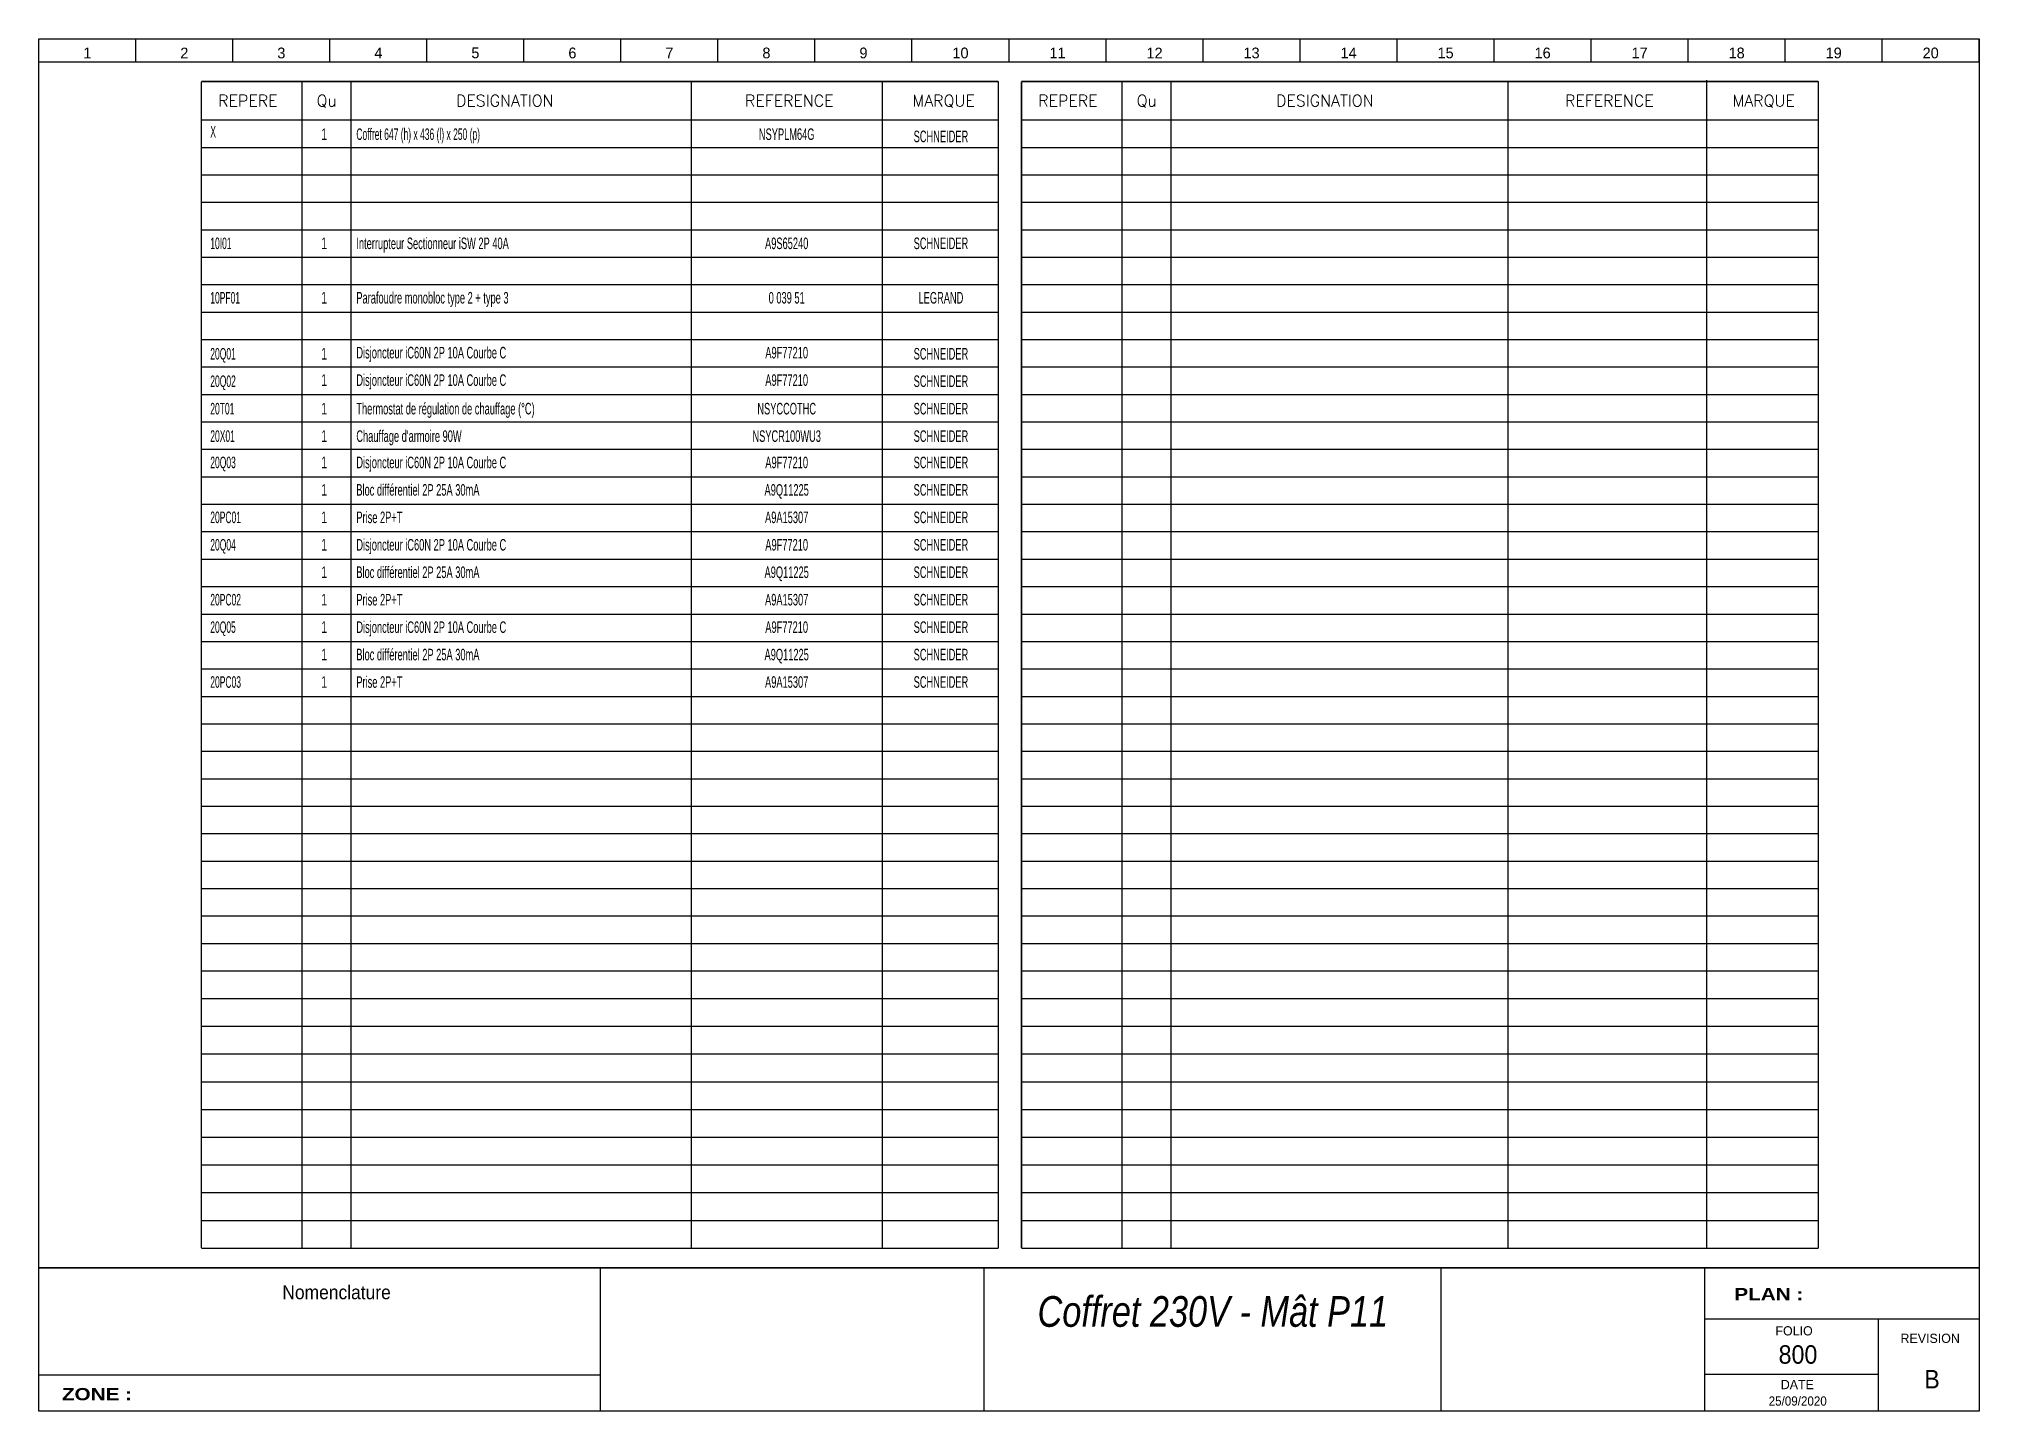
# Model space of a CAD drawing. Extents: x 0 to 420, y 0 to 297.
import ezdxf
from ezdxf.enums import TextEntityAlignment as Align

# ---------------------------------------------------------------- set-up
doc = ezdxf.new("R2010")
doc.units = 0
doc.header["$MEASUREMENT"] = 0
doc.linetypes.add('FIN', pattern=[0])
doc.linetypes.add('MOYEN', pattern=[0])
doc.layers.get('0').update_dxf_attribs({"linetype": 'CONTINUOUS'})
doc.layers.add('A', color=1, linetype='CONTINUOUS')
doc.layers.add('B', color=1, linetype='CONTINUOUS')
doc.styles.add('ARIAL', font='arial.ttf', dxfattribs={"width": 0.966, "height": 2.325})
doc.styles.add('ARIAL_BOLD', font='arialbd.ttf', dxfattribs={"width": 1.2075, "height": 2.657143})
doc.styles.add('ARIAL_ITALIC', font='ariali.ttf', dxfattribs={"width": 1.449, "height": 6.642857})
doc.styles.add('COMPLEX', font='complex', dxfattribs={"width": 0.8})

# ---------------------------------------------------------------- blocks, each defined once
blk = doc.blocks.new('Cartouche')
at = {"color": 4}
blk.add_line((303.45, 31), (303.45, 0), dxfattribs=at)
at = {"layer": 'A', "color": 4, "linetype": 'MOYEN'}
for p, q in [((21, 292), (21, 297)), ((42, 292), (42, 297)), ((63, 292), (63, 297)), ((84, 292), (84, 297)), ((105, 292), (105, 297)), ((126, 292), (126, 297)), ((147, 292), (147, 297)), ((168, 292), (168, 297)), ((189, 292), (189, 297)), ((210, 292), (210, 297)), ((231, 292), (231, 297)), ((252, 292), (252, 297)), ((273, 292), (273, 297)), ((294, 292), (294, 297)), ((315, 292), (315, 297)), ((336, 292), (336, 297)), ((357, 292), (357, 297)), ((378, 292), (378, 297)), ((399, 292), (399, 297)), ((420, 292), (420, 297)), ((0, 292), (420, 292)), ((0, 31.05), (420, 31.05)), ((121.49, 31), (121.49, 0)), ((204.56, 31), (204.56, 0)), ((303.45, 31), (303.45, 0)), ((360.51, 31), (360.51, 0)), ((420, 19.89), (360.51, 19.89)), ((398.16, 19.86), (398.16, 0)), ((0, 7.85), (121.49, 7.85)), ((398.16, 7.96), (360.51, 7.96))]:
    blk.add_line(p, q, dxfattribs=at)
for points in [[(0, 31), (0, 297), (420, 297), (420, 31), (0, 31)], [(0, 0), (0, 297), (420, 297), (420, 0), (0, 0)]]:
    blk.add_lwpolyline(points, dxfattribs=at)
at = {"layer": 'A', "color": 7, "linetype": 'FIN', "style": 'ARIAL', "width": 0.966}
for s, height, p in [('1', 2.33, (10.5, 293.94)), ('2', 2.33, (31.5, 293.94)), ('3', 2.33, (52.5, 293.94)), ('4', 2.33, (73.5, 293.94)), ('5', 2.33, (94.5, 293.94)), ('6', 2.33, (115.5, 293.94)), ('7', 2.33, (136.5, 293.94)), ('8', 2.33, (157.5, 293.94)), ('9', 2.33, (178.5, 293.94)), ('10', 2.325, (199.5, 293.94)), ('11', 2.325, (220.5, 293.94)), ('12', 2.325, (241.5, 293.94)), ('13', 2.325, (262.5, 293.94)), ('14', 2.325, (283.5, 293.94)), ('15', 2.325, (304.5, 293.94)), ('16', 2.325, (325.5, 293.94)), ('17', 2.325, (346.5, 293.94)), ('18', 2.325, (367.5, 293.94)), ('19', 2.325, (388.5, 293.94)), ('20', 2.325, (409.5, 293.94))]:
    blk.add_text(s, height=height, dxfattribs=at).set_placement(p, align=Align.MIDDLE)
at = {"layer": 'A', "color": 7, "linetype": 'FIN', "style": 'ARIAL', "width": 0.9}
for tag, height, p in [('TITRE\xa01', 3, (64.45, 25.79)), ('TITRE\xa02', 3, (64.45, 20.79)), ('TITRE\xa03', 3, (64.45, 15.79)), ('DOSSIER\xa02', 3, (254.12, 13.45)), ('FOLIO', 4, (380.78, 12.27)), ('DOSSIER\xa03', 3, (254.12, 8.45)), ('REV', 4, (409.79, 6.93)), ('DATE', 2, (380.72, 2.24))]:
    blk.add_attdef(tag, text='', height=height, dxfattribs=at).set_placement(p, align=Align.MIDDLE)
blk.add_attdef('N°\xa0PLAN', text='', height=3, dxfattribs=at).set_placement((417.76, 25.47), align=Align.MIDDLE_RIGHT)
blk.add_attdef('ZONE', text='', height=3, dxfattribs=at).set_placement((21.8, 3.7), align=Align.MIDDLE_LEFT)
at = {"layer": 'B', "color": 1, "linetype": 'FIN', "style": 'ARIAL_BOLD', "width": 1.2075}
for s, p in [('PLAN : ', (367, 24.01)), ('ZONE : ', (5, 2.36))]:
    blk.add_text(s, height=2.657, dxfattribs=at).set_placement(p)
at = {"layer": 'B', "color": 1, "linetype": 'FIN', "style": 'ARIAL', "width": 0.966}
for s, p in [('FOLIO', (379.93, 17.39)), ('REVISION', (409.39, 15.77)), ('DATE', (380.64, 5.76))]:
    blk.add_text(s, height=1.993, dxfattribs=at).set_placement(p, align=Align.MIDDLE)
at = {"layer": 'B', "color": 4, "linetype": 'FIN', "style": 'ARIAL_ITALIC', "width": 0.8}
blk.add_attdef('DOSSIER\xa01', text='', height=6.64, dxfattribs=at).set_placement((254.12, 21.73), align=Align.MIDDLE)

msp = doc.modelspace()

# ---------------------------------------------------------------- linework, layer by layer
for p, q in [((56.94, 287.75), (56.94, 35.3)), ((67.54, 287.75), (67.54, 35.3)), ((141.17, 287.75), (141.17, 35.3)), ((182.57, 287.75), (182.57, 35.3)), ((207.68, 287.75), (207.68, 35.3)), ((234.44, 287.75), (234.44, 35.3)), ((245.04, 287.75), (245.04, 35.3)), ((317.95, 287.75), (317.95, 35.3)), ((360.95, 288.06), (360.95, 35.3)), ((385.18, 287.75), (385.18, 35.3)), ((35.18, 279.44), (207.68, 279.44)), ((35.18, 279.44), (207.68, 279.44)), ((212.68, 279.44), (385.18, 279.44)), ((212.68, 279.44), (385.18, 279.44)), ((35.18, 273.5), (207.68, 273.5)), ((212.68, 273.5), (385.18, 273.5)), ((35.18, 267.56), (207.68, 267.56)), ((212.68, 267.56), (385.18, 267.56)), ((35.18, 261.62), (207.68, 261.62)), ((212.68, 261.62), (385.18, 261.62)), ((35.18, 255.68), (207.68, 255.68)), ((212.68, 255.68), (385.18, 255.68)), ((35.18, 249.74), (207.68, 249.74)), ((212.68, 249.74), (385.18, 249.74)), ((35.18, 243.8), (207.68, 243.8)), ((212.68, 243.8), (385.18, 243.8)), ((35.18, 237.86), (207.68, 237.86)), ((212.68, 237.86), (385.18, 237.86)), ((212.68, 237.86), (385.18, 237.86)), ((35.18, 231.92), (207.68, 231.92)), ((212.68, 231.92), (385.18, 231.92)), ((212.68, 231.92), (385.18, 231.92)), ((35.18, 225.98), (207.68, 225.98)), ((212.68, 225.98), (385.18, 225.98)), ((212.68, 225.98), (385.18, 225.98)), ((35.18, 220.04), (207.68, 220.04)), ((35.18, 220.04), (207.68, 220.04)), ((212.68, 220.04), (385.18, 220.04)), ((212.68, 220.04), (385.18, 220.04)), ((35.18, 214.1), (207.68, 214.1)), ((35.18, 214.1), (207.68, 214.1)), ((212.68, 214.1), (385.18, 214.1)), ((212.68, 214.1), (385.18, 214.1)), ((35.18, 208.16), (207.68, 208.16)), ((35.18, 208.16), (207.68, 208.16)), ((212.68, 208.16), (385.18, 208.16)), ((35.18, 202.22), (207.68, 202.22)), ((212.68, 202.22), (385.18, 202.22)), ((212.68, 202.22), (385.18, 202.22)), ((35.18, 196.28), (207.68, 196.28)), ((35.18, 196.28), (207.68, 196.28)), ((212.68, 196.28), (385.18, 196.28)), ((212.68, 196.28), (385.18, 196.28)), ((35.18, 190.34), (207.68, 190.34)), ((212.68, 190.34), (385.18, 190.34)), ((212.68, 190.34), (385.18, 190.34)), ((35.18, 184.4), (207.68, 184.4)), ((35.18, 184.4), (207.68, 184.4)), ((35.18, 184.4), (207.68, 184.4)), ((35.18, 184.4), (207.68, 184.4)), ((212.68, 184.4), (385.18, 184.4)), ((212.68, 184.4), (385.18, 184.4)), ((35.18, 178.46), (207.68, 178.46)), ((212.68, 178.46), (385.18, 178.46)), ((212.68, 178.46), (385.18, 178.46)), ((35.18, 172.52), (207.68, 172.52)), ((212.68, 172.52), (385.18, 172.52)), ((212.68, 172.52), (385.18, 172.52)), ((35.18, 166.58), (207.68, 166.58)), ((212.68, 166.58), (385.18, 166.58)), ((35.18, 160.64), (207.68, 160.64)), ((212.68, 160.64), (385.18, 160.64)), ((35.18, 154.7), (207.68, 154.7)), ((212.68, 154.7), (385.18, 154.7)), ((35.18, 148.76), (207.68, 148.76)), ((212.68, 148.76), (385.18, 148.76)), ((35.18, 142.82), (207.68, 142.82)), ((212.68, 142.82), (385.18, 142.82)), ((212.68, 142.82), (385.18, 142.82)), ((35.18, 136.88), (207.68, 136.88)), ((212.68, 136.88), (385.18, 136.88)), ((35.18, 130.94), (207.68, 130.94)), ((212.68, 130.94), (385.18, 130.94)), ((35.18, 125), (207.68, 125)), ((212.68, 125), (385.18, 125)), ((35.18, 119.06), (207.68, 119.06)), ((212.68, 119.06), (385.18, 119.06)), ((35.18, 113.12), (207.68, 113.12)), ((212.68, 113.12), (385.18, 113.12)), ((35.18, 107.18), (207.68, 107.18)), ((212.68, 107.18), (385.18, 107.18)), ((35.18, 101.24), (207.68, 101.24)), ((212.68, 101.24), (385.18, 101.24)), ((35.18, 95.3), (207.68, 95.3)), ((212.68, 95.3), (385.18, 95.3)), ((35.18, 89.3), (207.68, 89.3)), ((212.68, 89.3), (385.18, 89.3)), ((35.18, 83.3), (207.68, 83.3)), ((212.68, 83.3), (385.18, 83.3)), ((35.18, 77.3), (207.68, 77.3)), ((212.68, 77.3), (385.18, 77.3)), ((35.18, 71.3), (207.68, 71.3)), ((212.68, 71.3), (385.18, 71.3)), ((35.18, 65.3), (207.68, 65.3)), ((212.68, 65.3), (385.18, 65.3)), ((35.18, 59.3), (207.68, 59.3)), ((212.68, 59.3), (385.18, 59.3)), ((35.18, 53.3), (207.68, 53.3)), ((212.68, 53.3), (385.18, 53.3)), ((35.18, 47.3), (207.68, 47.3)), ((212.68, 47.3), (385.18, 47.3)), ((35.18, 41.3), (207.68, 41.3)), ((212.68, 41.3), (385.18, 41.3)), ((35.18, 35.3), (207.68, 35.3)), ((212.68, 35.3), (385.18, 35.3))]:
    msp.add_line(p, q)
for points in [[(207.68, 287.75, 0.356, 0.356, 0), (35.18, 287.75, 0.356, 0.356, 0)], [(385.18, 287.75, 0.356, 0.356, 0), (212.68, 287.75, 0.356, 0.356, 0)]]:
    msp.add_lwpolyline(points, format="xyseb")
at = {"const_width": 0.356}
for points in [[(35.18, 35.3), (35.18, 287.75)], [(212.68, 35.3), (212.68, 287.75)]]:
    msp.add_lwpolyline(points, dxfattribs=at)

# ---------------------------------------------------------------- block references
msp.add_blockref('Cartouche', (0, 0)).add_auto_attribs({'FOLIO': '800', 'REV': 'B', 'DATE': '25/09/2020', 'DOSSIER\xa01': 'Coffret 230V - Mât P11', 'TITRE\xa01': 'Nomenclature'})

# ---------------------------------------------------------------- texts
at = {"color": 2, "style": 'COMPLEX'}
for s, p in [('REPERE', (45.26, 282.35)), ('Qu', (62.32, 282.35)), ('DESIGNATION', (100.86, 282.35)), ('REFERENCE', (162.45, 282.35)), ('MARQUE', (195.84, 282.35)), ('REPERE', (222.76, 282.35)), ('Qu', (239.82, 282.35)), ('DESIGNATION', (278.36, 282.35)), ('REFERENCE', (339.95, 282.35)), ('MARQUE', (373.34, 282.35))]:
    msp.add_text(s, height=2.5, dxfattribs=at).set_placement(p, align=Align.CENTER)
at = {"color": 2, "width": 0.55}
for s, p in [('X', (37.12, 275.64)), ('10I01', (37.12, 251.49)), ('10PF01', (37.12, 239.71)), ('20Q01', (37.12, 227.59)), ('20Q02', (37.12, 221.65)), ('20T01', (37.12, 215.71)), ('20X01', (37.12, 209.77)), ('20Q03', (37.12, 204.07)), ('20PC01', (37.12, 192.19)), ('20Q04', (37.12, 186.25)), ('20PC02', (37.12, 174.37)), ('20Q05', (37.12, 168.43)), ('20PC03', (37.12, 156.55))]:
    msp.add_text(s, height=2.5, dxfattribs=at).set_placement(p)
at = {"color": 3}
for s, width, p in [('1', 0.7, (61.76, 275.11)), ('NSYPLM64G', 0.6, (161.88, 275.11)), ('SCHNEIDER', 0.6, (195.27, 274.63)), ('1', 0.7, (61.76, 251.49)), ('A9S65240', 0.6, (161.88, 251.49)), ('SCHNEIDER', 0.6, (195.27, 251.49)), ('1', 0.7, (61.76, 239.71)), ('0 039 51', 0.6, (161.88, 239.71)), ('LEGRAND', 0.6, (195.27, 239.71)), ('1', 0.7, (61.76, 227.59)), ('A9F77210', 0.6, (161.88, 227.83)), ('SCHNEIDER', 0.6, (195.27, 227.59)), ('1', 0.7, (61.76, 221.89)), ('A9F77210', 0.6, (161.88, 221.89)), ('SCHNEIDER', 0.6, (195.27, 221.65)), ('1', 0.7, (61.76, 215.71)), ('NSYCCOTHC', 0.6, (161.88, 215.71)), ('SCHNEIDER', 0.6, (195.27, 215.71)), ('1', 0.7, (61.76, 209.77)), ('NSYCR100WU3', 0.6, (161.88, 209.77)), ('SCHNEIDER', 0.6, (195.27, 209.77)), ('1', 0.7, (61.76, 204.07)), ('A9F77210', 0.6, (161.88, 204.07)), ('SCHNEIDER', 0.6, (195.27, 204.07)), ('1', 0.7, (61.76, 198.13)), ('A9Q11225', 0.6, (161.88, 198.13)), ('SCHNEIDER', 0.6, (195.27, 198.13)), ('1', 0.7, (61.76, 192.19)), ('A9A15307', 0.6, (161.88, 192.19)), ('SCHNEIDER', 0.6, (195.27, 192.19)), ('1', 0.7, (61.76, 186.25)), ('A9F77210', 0.6, (161.88, 186.25)), ('SCHNEIDER', 0.6, (195.27, 186.25)), ('1', 0.7, (61.76, 180.31)), ('A9Q11225', 0.6, (161.88, 180.31)), ('SCHNEIDER', 0.6, (195.27, 180.31)), ('1', 0.7, (61.76, 174.37)), ('A9A15307', 0.6, (161.88, 174.37)), ('SCHNEIDER', 0.6, (195.27, 174.37)), ('1', 0.7, (61.76, 168.43)), ('A9F77210', 0.6, (161.88, 168.43)), ('SCHNEIDER', 0.6, (195.27, 168.43)), ('1', 0.7, (61.76, 162.49)), ('A9Q11225', 0.6, (161.88, 162.49)), ('SCHNEIDER', 0.6, (195.27, 162.49)), ('1', 0.7, (61.76, 156.55)), ('A9A15307', 0.6, (161.88, 156.55)), ('SCHNEIDER', 0.6, (195.27, 156.55))]:
    msp.add_text(s, height=2.5, dxfattribs=dict(at, width=width)).set_placement(p, align=Align.CENTER)
for s, width, p in [('Coffret 647 (h) x 436 (l) x 250 (p)', 0.55, (68.73, 275.11)), ('Interrupteur Sectionneur iSW 2P 40A', 0.6, (68.73, 251.49)), ('Parafoudre monobloc type 2 + type 3', 0.6, (68.73, 239.71)), ('Disjoncteur iC60N 2P 10A Courbe C', 0.6, (68.73, 227.83)), ('Disjoncteur iC60N 2P 10A Courbe C', 0.6, (68.73, 221.89)), ('Thermostat de régulation de chauffage (°C)', 0.6, (68.73, 215.71)), ("Chauffage d'armoire 90W", 0.6, (68.73, 209.77)), ('Disjoncteur iC60N 2P 10A Courbe C', 0.6, (68.73, 204.07)), ('Bloc différentiel 2P 25A 30mA', 0.6, (68.73, 198.13)), ('Prise 2P+T', 0.6, (68.73, 192.19)), ('Disjoncteur iC60N 2P 10A Courbe C', 0.6, (68.73, 186.25)), ('Bloc différentiel 2P 25A 30mA', 0.6, (68.73, 180.31)), ('Prise 2P+T', 0.6, (68.73, 174.37)), ('Disjoncteur iC60N 2P 10A Courbe C', 0.6, (68.73, 168.43)), ('Bloc différentiel 2P 25A 30mA', 0.6, (68.73, 162.49)), ('Prise 2P+T', 0.6, (68.73, 156.55))]:
    msp.add_text(s, height=2.5, dxfattribs=dict(at, width=width)).set_placement(p)

doc.saveas('drawing.dxf')
